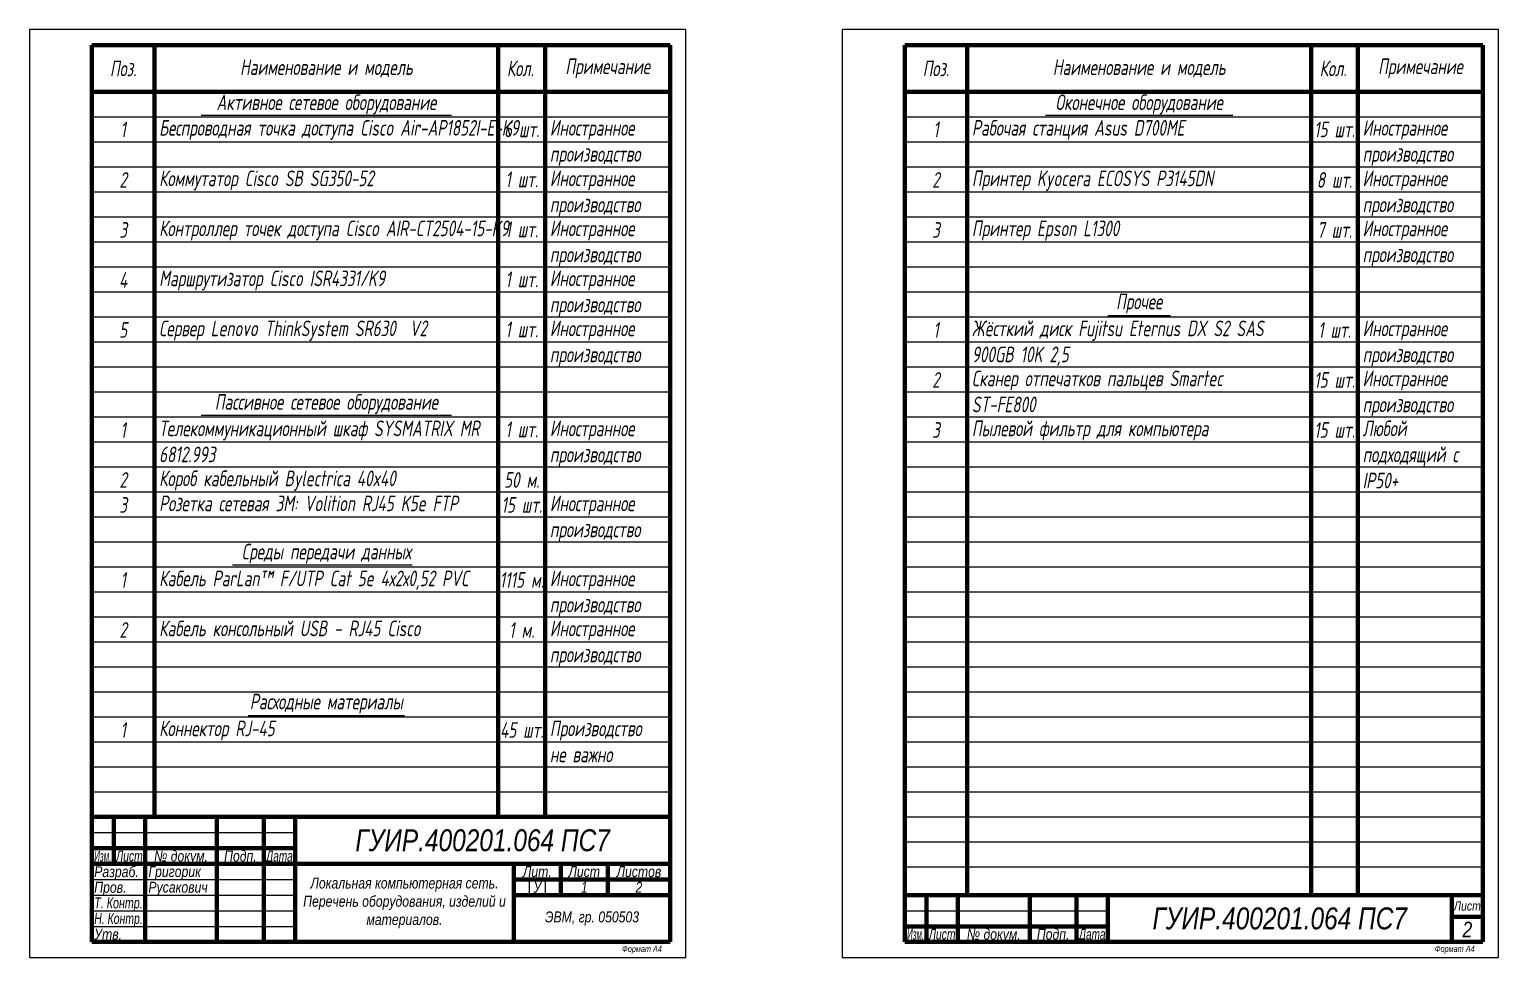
# Model space of a CAD drawing. Header units: inches. Extents: x 0 to 4545, y 0 to 990.
# Drawn here: x 2990 to 3460, y 0 to 297 of the extents above; entities that cross this region are included whole.
import ezdxf
from ezdxf.enums import TextEntityAlignment as Align

# ---------------------------------------------------------------- set-up
doc = ezdxf.new("R2010")
doc.units = ezdxf.units.IN
doc.header["$LTSCALE"] = 0.2
doc.layers.get('0').update_dxf_attribs({"lineweight": 100})
doc.layers.add('2.1 — Текст', color=90, linetype='Continuous', lineweight=20)
doc.styles.add('Ш-3П', font='ariali.ttf', dxfattribs={"width": 0.8, "height": 3.5})
doc.styles.add('Ш-5', font='ariali.ttf', dxfattribs={"width": 0.8, "height": 5})
doc.styles.add('ШЧ', font='isocpeui.ttf', dxfattribs={"width": 0.7, "height": 5})

msp = doc.modelspace()

# ---------------------------------------------------------------- linework, layer by layer
at = {"lineweight": 0}
for p, q in [((3200, 297), (2990, 297)), ((2990, 297), (2990, 0)), ((3200, 0), (3200, 297)), ((3460, 297), (3250, 297)), ((3250, 297), (3250, 0)), ((3460, 0), (3460, 297)), ((3010, 292), (3025, 292)), ((3270, 292), (3285, 292)), ((2990, 0), (3200, 0)), ((3250, 0), (3460, 0))]:
    msp.add_line(p, q, dxfattribs=at)
at = {"lineweight": 100}
for p, q in [((3195, 292), (3010, 292)), ((3010, 292), (3010, 5)), ((3010, 292), (3080, 292)), ((3195, 5), (3195, 292)), ((3455, 292), (3270, 292)), ((3270, 292), (3270, 5)), ((3270, 292), (3340, 292)), ((3455, 5), (3455, 292)), ((3270, 20), (3455, 20))]:
    msp.add_line(p, q, dxfattribs=at)
for p, q in [((3030, 292), (3030, 45)), ((3140, 292), (3140, 45)), ((3155, 292), (3155, 45)), ((3290, 292), (3290, 20)), ((3400, 292), (3400, 20)), ((3415, 292), (3415, 20)), ((3010, 277), (3195, 277)), ((3270, 277), (3455, 277)), ((3010, 45), (3195, 45)), ((3017, 45), (3017, 30)), ((3027, 45), (3027, 5)), ((3050, 45), (3050, 5)), ((3065, 45), (3065, 5)), ((3075, 20), (3075, 45)), ((3010, 35), (3075, 35)), ((3010, 30), (3075, 30)), ((3075, 30), (3195, 30)), ((3145, 30), (3145, 5)), ((3160, 20), (3160, 30)), ((3175, 30), (3175, 20)), ((3145, 25), (3195, 25)), ((3075, 5), (3075, 20)), ((3195, 20), (3145, 20)), ((3277, 20), (3277, 5)), ((3287, 20), (3287, 5)), ((3310, 20), (3310, 5)), ((3325, 20), (3325, 5)), ((3335, 5), (3335, 20)), ((3445, 20), (3445, 5)), ((3270, 10), (3335, 10)), ((3455, 13), (3445, 13)), ((3010, 5), (3195, 5)), ((3195, 5), (3145, 5)), ((3270, 5), (3455, 5))]:
    msp.add_line(p, q)
at = {"lineweight": 20}
for p, q in [((3010, 269), (3195, 269)), ((3045, 269.5), (3125, 269.5)), ((3270, 269), (3455, 269)), ((3315, 269.5), (3375, 269.5)), ((3010, 261), (3195, 261)), ((3270, 261), (3455, 261)), ((3010, 253), (3195, 253)), ((3270, 253), (3455, 253)), ((3010, 245), (3195, 245)), ((3270, 245), (3455, 245)), ((3010, 237), (3195, 237)), ((3270, 237), (3455, 237)), ((3010, 229), (3195, 229)), ((3270, 229), (3455, 229)), ((3010, 221), (3195, 221)), ((3270, 221), (3455, 221)), ((3010, 213), (3195, 213)), ((3270, 213), (3455, 213)), ((3010, 205), (3195, 205)), ((3270, 205), (3455, 205)), ((3335, 205.5), (3355, 205.5)), ((3010, 197), (3195, 197)), ((3270, 197), (3455, 197)), ((3010, 189), (3195, 189)), ((3270, 189), (3455, 189)), ((3010, 181), (3195, 181)), ((3270, 181), (3455, 181)), ((3010, 173), (3195, 173)), ((3045, 173.59), (3125, 173.59)), ((3270, 173), (3455, 173)), ((3010, 165), (3195, 165)), ((3270, 165), (3455, 165)), ((3010, 157), (3195, 157)), ((3270, 157), (3455, 157)), ((3010, 149), (3195, 149)), ((3270, 149), (3455, 149)), ((3010, 141), (3195, 141)), ((3270, 141), (3455, 141)), ((3010, 133), (3195, 133)), ((3270, 133), (3455, 133)), ((3010, 125), (3195, 125)), ((3055, 125.7), (3112.5, 125.7)), ((3270, 125), (3455, 125)), ((3010, 117), (3195, 117)), ((3270, 117), (3455, 117)), ((3010, 109), (3195, 109)), ((3270, 109), (3455, 109)), ((3010, 101), (3195, 101)), ((3270, 101), (3455, 101)), ((3010, 93), (3195, 93)), ((3270, 93), (3455, 93)), ((3010, 85), (3195, 85)), ((3270, 85), (3455, 85)), ((3010, 77), (3195, 77)), ((3060, 77.5), (3110, 77.5)), ((3270, 77), (3455, 77)), ((3010, 69), (3195, 69)), ((3270, 69), (3455, 69)), ((3010, 61), (3195, 61)), ((3270, 61), (3455, 61)), ((3010, 53), (3195, 53)), ((3270, 53), (3455, 53)), ((3270, 45), (3455, 45)), ((3010, 40), (3075, 40)), ((3270, 37), (3455, 37)), ((3270, 29), (3455, 29)), ((3010, 25), (3075, 25)), ((3150, 20), (3150, 25)), ((3155, 25), (3155, 20)), ((3010, 20), (3075, 20)), ((3010, 15), (3075, 15)), ((3270, 15), (3335, 15)), ((3010, 10), (3075, 10))]:
    msp.add_line(p, q, dxfattribs=at)

# ---------------------------------------------------------------- texts
at = {"lineweight": 0, "char_height": 5, "style": 'ШЧ'}
for s, width, heights, insert, attachment_point in [('{\\fISOCPEUR|b0|i1|c204|p34;Поз.}', 20, [0], (3020, 284.5), 5), ('{\\fISOCPEUR|b0|i1|c204|p34;Наименование и модель}', 110, [0], (3085, 284.5), 5), ('{\\fISOCPEUR|b0|i1|c204|p34;Кол.}', 14.0929, [14.97], (3147.05, 284.5), 5), ('{\\fISOCPEUR|b0|i1|c204|p34;Примечание}', 40, [0], (3175, 284.5), 5), ('{\\fISOCPEUR|b0|i1|c204|p34;Поз.}', 20, [0], (3280, 284.5), 5), ('{\\fISOCPEUR|b0|i1|c204|p34;Наименование и модель}', 110, [0], (3345, 284.5), 5), ('{\\fISOCPEUR|b0|i1|c204|p34;Кол.}', 14.0929, [14.97], (3407.05, 284.5), 5), ('{\\fISOCPEUR|b0|i1|c204|p34;Примечание}', 40, [0], (3435, 284.5), 5), ('{\\fISOCPEUR|b0|i1|c204|p34;Активное сетевое оборудование}', 110, [0], (3085, 273), 5), ('{\\fISOCPEUR|b0|i1|c204|p34;Оконечное оборудование}', 110, [0], (3345, 273), 5), ('{\\fISOCPEUR|b0|i1|c204|p34;Беспроводная точка доступа }Cisco Air-AP1852I-E-K9', 110, [0], (3031.5, 268), 1), ('{\\fISOCPEUR|b0|i1|c204|p34;Иностранное производство}', 40, [0], (3156.5, 268), 1), ('{\\fISOCPEUR|b0|i1|c204|p34;Рабочая станция }Asus D700ME', 110, [0], (3291.5, 268), 1), ('{\\fISOCPEUR|b0|i1|c204|p34;Иностранное производство}', 40, [0], (3416.5, 268), 1), ('1', 20, [0], (3020, 265), 5), ('1', 20, [0], (3280, 265), 5), ('15 {\\fISOCPEUR|b0|i1|c204|p34;шт}.', 15, [0], (3407.5, 265), 5), ('2', 20, [0], (3020, 248.83), 5), ('{\\fISOCPEUR|b0|i1|c204|p34;Коммутатор }Cisco SB SG350-52', 110, [0], (3031.5, 251.83), 1), ('{\\fISOCPEUR|b0|i1|c204|p34;1 шт.}', 15, [0], (3147.5, 249), 5), ('{\\fISOCPEUR|b0|i1|c204|p34;Иностранное производство}', 40, [0], (3156.5, 251.83), 1), ('2', 20, [0], (3280, 248.83), 5), ('{\\fISOCPEUR|b0|i1|c204|p34;Принтер} Kyocera ECOSYS P3145DN', 110, [0], (3291.5, 251.83), 1), ('8 {\\fISOCPEUR|b0|i1|c204|p34;шт}.', 15, [0], (3407.5, 248.83), 5), ('{\\fISOCPEUR|b0|i1|c204|p34;Иностранное производство}', 40, [0], (3416.5, 251.83), 1), ('{\\fISOCPEUR|b0|i1|c204|p34;3}', 20, [0], (3020, 232.83), 5), ('{\\fISOCPEUR|b0|i1|c204|p34;Контроллер точек доступа }Cisco AIR-CT2504-15-K9', 110, [0], (3031.5, 235.83), 1), ('{\\fISOCPEUR|b0|i1|c204|p34;1 шт.}', 15, [0], (3147.5, 233), 5), ('{\\fISOCPEUR|b0|i1|c204|p34;Иностранное производство}', 40, [0], (3156.5, 235.83), 1), ('{\\fISOCPEUR|b0|i1|c204|p34;3}', 20, [0], (3280, 232.83), 5), ('{\\fISOCPEUR|b0|i1|c204|p34;Принтер} Epson L1300', 110, [0], (3291.5, 235.83), 1), ('7 {\\fISOCPEUR|b0|i1|c204|p34;шт}.', 15, [0], (3407.5, 232.83), 5), ('{\\fISOCPEUR|b0|i1|c204|p34;Иностранное производство}', 40, [0], (3416.5, 235.83), 1), ('{\\fISOCPEUR|b0|i1|c204|p34;4}', 20, [0], (3020, 216.83), 5), ('{\\fISOCPEUR|b0|i1|c204|p34;Маршрутизатор }Cisco ISR4331/K9', 110, [0], (3031.5, 219.83), 1), ('{\\fISOCPEUR|b0|i1|c204|p34;1 шт.}', 15, [0], (3147.5, 217), 5), ('{\\fISOCPEUR|b0|i1|c204|p34;Иностранное производство}', 40, [0], (3156.5, 219.83), 1), ('{\\fISOCPEUR|b0|i1|c204|p34;Прочее}', 110, [0], (3345, 209.25), 5), ('5', 20, [0], (3020, 200.83), 5), ('{\\fISOCPEUR|b0|i1|c204|p34;Сервер }Lenovo ThinkSystem SR630  V2', 110, [0], (3031.5, 203.83), 1), ('{\\fISOCPEUR|b0|i1|c204|p34;1 шт.}', 15, [0], (3147.5, 201), 5), ('{\\fISOCPEUR|b0|i1|c204|p34;Иностранное производство}', 40, [0], (3156.5, 203.83), 1), ('1', 20, [0], (3280, 200.83), 5), ('{\\fISOCPEUR|b0|i1|c204|p34;Жёсткий диск }Fujitsu Eternus DX S2 SAS \\P900GB 10K 2,5', 110, [0], (3291.5, 203.83), 1), ('1 {\\fISOCPEUR|b0|i1|c204|p34;шт}.', 15, [0], (3407.5, 200.83), 5), ('{\\fISOCPEUR|b0|i1|c204|p34;Иностранное производство}', 40, [0], (3416.5, 203.83), 1), ('2', 20, [0], (3280, 184.83), 5), ('{\\fISOCPEUR|b0|i1|c204|p34;Сканер отпечатков пальцев }Smartec \\PST-FE800', 110, [0], (3291.5, 187.83), 1), ('15 {\\fISOCPEUR|b0|i1|c204|p34;шт}.', 15, [0], (3407.5, 184.83), 5), ('{\\fISOCPEUR|b0|i1|c204|p34;Иностранное производство}', 40, [0], (3416.5, 187.83), 1), ('{\\fISOCPEUR|b0|i1|c204|p34;Пассивное сетевое оборудование}', 110, [0], (3085, 177.13), 5), ('{\\fISOCPEUR|b0|i1|c204|p34;1}', 20, [0], (3020, 168.83), 5), ('{\\fISOCPEUR|b0|i1|c204|p34;Телекоммуникационный шкаф }SYSMATRIX MR 6812.993', 110, [0], (3031.5, 171.83), 1), ('{\\fISOCPEUR|b0|i1|c204|p34;1 шт.}', 15, [0], (3147.5, 169), 5), ('{\\fISOCPEUR|b0|i1|c204|p34;Иностранное производство}', 40, [0], (3156.5, 171.83), 1), ('3', 20, [0], (3280, 168.83), 5), ('{\\fISOCPEUR|b0|i1|c204|p34;Пылевой фильтр для компьютера}', 110, [0], (3291.5, 171.83), 1), ('15 {\\fISOCPEUR|b0|i1|c204|p34;шт}.', 15, [0], (3407.5, 168.83), 5), ('{\\fISOCPEUR|b0|i1|c204|p34;Любой подходящий с }IP50+', 40, [0], (3416.5, 171.83), 1), ('{\\fISOCPEUR|b0|i1|c204|p34;2}', 20, [0], (3020, 152.83), 5), ('{\\fISOCPEUR|b0|i1|c204|p34;Короб кабельный} Bylectrica 40x40', 110, [0], (3031.5, 155.83), 1), ('50 {\\fISOCPEUR|b0|i1|c204|p34;м}.', 15, [0], (3147.5, 152.83), 5), ('{\\fISOCPEUR|b0|i1|c204|p34;3}', 20, [0], (3020, 144.83), 5), ('{\\fISOCPEUR|b0|i1|c204|p34;Розетка сетевая }3M: Volition RJ45 K5e FTP', 110, [0], (3031.5, 147.83), 1), ('{\\fISOCPEUR|b0|i1|c204|p34;15 шт}.', 15, [0], (3147.5, 144.83), 5), ('{\\fISOCPEUR|b0|i1|c204|p34;Иностранное производство}', 40, [0], (3156.5, 147.83), 1), ('{\\fISOCPEUR|b0|i1|c204|p34;Среды передачи данных}', 110, [0], (3085, 129.25), 5), ('1', 20, [0], (3020, 120.83), 5), ('{\\fISOCPEUR|b0|i1|c204|p34;Кабель ParLan™ F/UTP Cat 5e 4х2х0,52 PVC}', 110, [0], (3031.5, 123.83), 1), ('1115 {\\fISOCPEUR|b0|i1|c204|p34;м}.', 15, [0], (3147.5, 120.83), 5), ('{\\fISOCPEUR|b0|i1|c204|p34;Иностранное производство}', 40, [0], (3156.5, 123.83), 1), ('2', 20, [0], (3020, 104.83), 5), ('{\\fISOCPEUR|b0|i1|c204|p34;Кабель консольный }USB - RJ45 Cisco', 110, [0], (3031.5, 107.83), 1), ('{\\fISOCPEUR|b0|i1|c204|p34;1 м}.', 15, [0], (3147.5, 104.83), 5), ('{\\fISOCPEUR|b0|i1|c204|p34;Иностранное производство}', 40, [0], (3156.5, 107.83), 1), ('{\\fISOCPEUR|b0|i1|c204|p34;Расходные материалы}', 110, [0], (3085, 81.25), 5), ('{\\fISOCPEUR|b0|i1|c204|p34;1}', 20, [0], (3020, 72.83), 5), ('{\\fISOCPEUR|b0|i1|c204|p34;Коннектор }RJ-45', 110, [0], (3031.5, 75.83), 1), ('{\\fISOCPEUR|b0|i1|c204|p34;Производство \\Pне важно}', 40, [0], (3156.5, 75.83), 1)]:
    msp.add_mtext_dynamic_manual_height_columns(s, width=width, gutter_width=90, heights=heights, dxfattribs=dict(at, insert=insert, attachment_point=attachment_point))
at = {"lineweight": 0, "char_height": 5, "attachment_point": 5, "style": 'ШЧ'}
for s, insert, line_spacing_factor in [('6{\\fISOCPEUR|b0|i1|c204|p34; шт}.', (3147.5, 265), 0.96), ('45 {\\fISOCPEUR|b0|i1|c204|p34;шт}.', (3147.5, 72.83), 0.5)]:
    msp.add_mtext_dynamic_manual_height_columns(s, width=15, gutter_width=90, heights=[0], dxfattribs=dict(at, insert=insert, line_spacing_factor=line_spacing_factor))
for s, width, gutter_width, insert, char_height, attachment_point, style in [('{\\fArial|b0|i1|c204|p34;ГУИР.400201.064 ПС7}', 120, 250, (3135, 37.5), 7, 5, 'Ш-5'), (' {\\fArial|b0|i1|c204|p34;Григорик}', 23, 250, (3027, 27.01), 3.5, 4, 'Ш-3П'), ('{\\fArial|b0|i1|c204|p34;Лит.}', 15, 250, (3152.5, 27.5), 3.5, 5, 'Ш-3П'), ('{\\fArial|b0|i1|c204|p34;Лист}', 15, 90, (3167.5, 27.5), 3.5, 5, 'Ш-3П'), ('{\\fArial|b0|i1|c204|p34;Листов}', 20, 90, (3185, 27.5), 3.5, 5, 'Ш-5'), ('{\\fArial|b0|i1|c204|p34; Русакович}', 23, 250, (3027, 22.01), 3.5, 4, 'Ш-3П'), ('{\\fArial|b0|i1|c204|p34;Локальная компьютерная сеть. Перечень оборудования, изделий и материалов}.', 70, 90, (3110, 17.5), 3.5, 5, 'Ш-5'), ('1', 15, 90, (3167.5, 22.5), 3.5, 5, 'Ш-5'), ('2', 20, 90, (3185, 22.5), 3.5, 5, 'Ш-5'), ('{\\fArial|b0|i1|c204|p34;ЭВМ, гр. 050503}', 50, 250, (3170, 12.5), 3.5, 5, 'Ш-3П'), ('{\\fArial|b0|i1|c204|p34;ГУИР.400201.064 ПС7}', 110, 90, (3390, 12.5), 7, 5, 'Ш-5'), ('{\\fArial|b0|i1|c204|p34;Лист}', 10, 90, (3450, 16.5), 3, 5, 'Ш-3П'), ('2', 10, 90, (3450, 9), 5, 5, 'Ш-3П')]:
    msp.add_mtext_dynamic_manual_height_columns(s, width=width, gutter_width=gutter_width, heights=[0], dxfattribs=dict(insert=insert, char_height=char_height, attachment_point=attachment_point, style=style))
at = {"lineweight": 100, "char_height": 2, "attachment_point": 6, "style": 'Ш-3П'}
for insert in [(3195, 2.5), (3455, 2.5)]:
    msp.add_mtext_dynamic_manual_height_columns('\\pxr1.33333;{\\fArial|b0|i1|c204|p34;Формат А4  }', width=50, gutter_width=25, heights=[0], dxfattribs=dict(at, insert=insert))
at = {"layer": '2.1 — Текст', "color": 0, "style": 'Ш-3П'}
for s, width, p, p2 in [('Изм.', 0.524764, (3010.75, 30.75), (3016.25, 30.75)), ('Лист', 0.675192, (3017.75, 30.75), (3026.25, 30.75)), ('Дата', 0.656153, (3065.75, 30.75), (3074.25, 30.75)), ('Т. Контр.', 0.699901, (3010.75, 15.75), (3026.25, 15.75)), ('Н. Контр.', 0.683111, (3010.75, 10.75), (3026.25, 10.75)), ('Изм.', 0.524764, (3270.75, 5.75), (3276.25, 5.75)), ('Лист', 0.675192, (3277.75, 5.75), (3286.25, 5.75)), ('Дата', 0.656153, (3325.75, 5.75), (3334.25, 5.75))]:
    msp.add_text(s, height=3.5, dxfattribs=dict(at, width=width)).set_placement(p, p2, align=Align.FIT)
at = {"layer": '2.1 — Текст', "color": 0, "style": 'Ш-3П', "width": 0.8}
for s, p in [('№ докум.', (3038.5, 32.5)), ('Подп.', (3057.5, 32.5)), ('У', (3152.5, 22.5)), ('№ докум.', (3298.5, 7.5)), ('Подп.', (3317.5, 7.5))]:
    msp.add_text(s, height=3.5, dxfattribs=at).set_placement(p, align=Align.MIDDLE_CENTER)
for s, p in [('Разраб.', (3010.75, 27.5)), ('Пров.', (3010.75, 22.5)), ('Утв.', (3010.75, 7.5))]:
    msp.add_text(s, height=3.5, dxfattribs=at).set_placement(p, align=Align.MIDDLE_LEFT)

doc.saveas('drawing.dxf')
